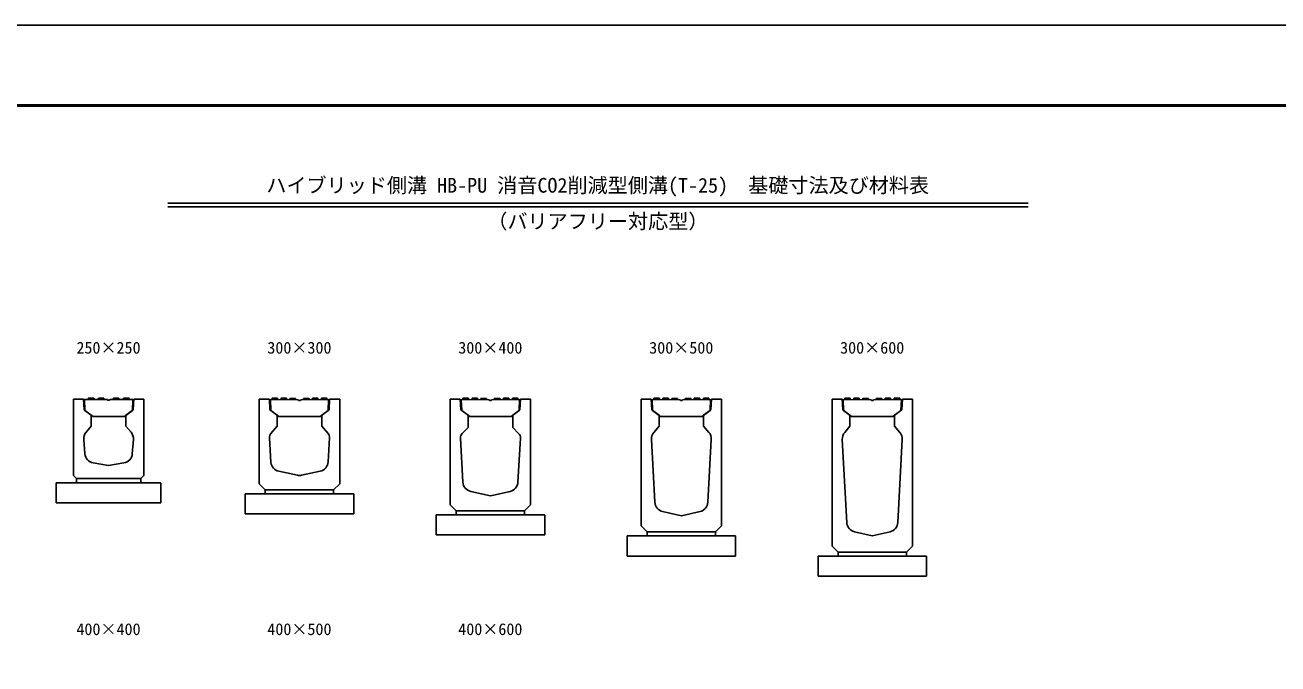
# Model space of a CAD drawing. Units: millimetres, scale not verified. Extents: x -16800 to 16800, y -5940 to 5940.
# Drawn here: x -11250 to -5016, y 2762 to 5940 of the extents above; entities that cross this region are included whole.
import ezdxf
from ezdxf.enums import TextEntityAlignment as Align

# ---------------------------------------------------------------- set-up
doc = ezdxf.new("R2010")
doc.units = ezdxf.units.MM
doc.header["$LTSCALE"] = 20
for name, color, linetype, lineweight in [('0-1_Defpoints', 5, 'Continuous', 25), ('0-2_HATCH', 6, 'Continuous', 25), ('0-5_OUTLINE', 3, 'Continuous', 25), ('0-6_TXT', 7, 'Continuous', 25), ('0-7_WAKU', 3, 'Continuous', 25)]:
    doc.layers.add(name, color=color, linetype=linetype, lineweight=lineweight)
doc.styles.add('ＭＳ ゴシック', font='')
doc.styles.get('ＭＳ ゴシック').set_extended_font_data('MS Gothic')

msp = doc.modelspace()

# ---------------------------------------------------------------- linework, layer by layer
at = {"layer": '0-1_Defpoints'}
msp.add_lwpolyline([(-16800, -5940), (0, -5940), (0, 5940), (-16800, 5940)], close=True, dxfattribs=at)
at = {"layer": '0-2_HATCH'}
for p, q in [((-10906.25, 4077.7), (-10907.75, 4084.22)), ((-10856.25, 4077.2), (-10857.75, 4083.72)), ((-10812.25, 4077.2), (-10810.75, 4083.72)), ((-10762.25, 4077.7), (-10760.75, 4084.22)), ((-9992.8, 4077.37), (-9994.3, 4083.89)), ((-9947.8, 4076.92), (-9949.3, 4083.43)), ((-9902.8, 4076.46), (-9904.3, 4082.97)), ((-9866.8, 4076.46), (-9865.3, 4082.97)), ((-9821.8, 4076.92), (-9820.3, 4083.43)), ((-9776.8, 4077.37), (-9775.3, 4083.89)), ((-9042.8, 4077.37), (-9044.3, 4083.89)), ((-8997.8, 4076.92), (-8999.3, 4083.43)), ((-8952.8, 4076.46), (-8954.3, 4082.97)), ((-8916.8, 4076.46), (-8915.3, 4082.97)), ((-8871.8, 4076.92), (-8870.3, 4083.43)), ((-8826.8, 4077.37), (-8825.3, 4083.89)), ((-8092.8, 4077.37), (-8094.3, 4083.89)), ((-8047.8, 4076.92), (-8049.3, 4083.43)), ((-8002.8, 4076.46), (-8004.3, 4082.97)), ((-7966.8, 4076.46), (-7965.3, 4082.97)), ((-7921.8, 4076.92), (-7920.3, 4083.43)), ((-7876.8, 4077.37), (-7875.3, 4083.89)), ((-7142.8, 4077.37), (-7144.3, 4083.89)), ((-7097.8, 4076.92), (-7099.3, 4083.43)), ((-7052.8, 4076.46), (-7054.3, 4082.97)), ((-7016.8, 4076.46), (-7015.3, 4082.97)), ((-6971.8, 4076.92), (-6970.3, 4083.43)), ((-6926.8, 4077.37), (-6925.3, 4083.89))]:
    msp.add_line(p, q, dxfattribs=at)
for points in [[(-10907.7, 4084.22), (-10934.7, 4084.49), (-10936.25, 4078.01)], [(-10857.7, 4083.72), (-10884.7, 4083.99), (-10886.25, 4077.51)], [(-10810.8, 4083.72), (-10783.8, 4083.99), (-10782.25, 4077.51)], [(-10760.8, 4084.22), (-10733.8, 4084.49), (-10732.25, 4078.01)], [(-9994.25, 4083.89), (-10021.25, 4084.17), (-10022.8, 4077.68)], [(-9949.25, 4083.43), (-9976.25, 4083.71), (-9977.8, 4077.22)], [(-9904.25, 4082.97), (-9931.25, 4083.25), (-9932.8, 4076.76)], [(-9865.35, 4082.97), (-9838.35, 4083.25), (-9836.8, 4076.76)], [(-9820.35, 4083.43), (-9793.35, 4083.71), (-9791.8, 4077.22)], [(-9775.35, 4083.89), (-9748.35, 4084.17), (-9746.8, 4077.68)], [(-9044.25, 4083.89), (-9071.25, 4084.17), (-9072.8, 4077.68)], [(-8999.25, 4083.43), (-9026.25, 4083.71), (-9027.8, 4077.22)], [(-8954.25, 4082.97), (-8981.25, 4083.25), (-8982.8, 4076.76)], [(-8915.35, 4082.97), (-8888.35, 4083.25), (-8886.8, 4076.76)], [(-8870.35, 4083.43), (-8843.35, 4083.71), (-8841.8, 4077.22)], [(-8825.35, 4083.89), (-8798.35, 4084.17), (-8796.8, 4077.68)], [(-8094.25, 4083.89), (-8121.25, 4084.17), (-8122.8, 4077.68)], [(-8049.25, 4083.43), (-8076.25, 4083.71), (-8077.8, 4077.22)], [(-8004.25, 4082.97), (-8031.25, 4083.25), (-8032.8, 4076.76)], [(-7965.35, 4082.97), (-7938.35, 4083.25), (-7936.8, 4076.76)], [(-7920.35, 4083.43), (-7893.35, 4083.71), (-7891.8, 4077.22)], [(-7875.35, 4083.89), (-7848.35, 4084.17), (-7846.8, 4077.68)], [(-7144.25, 4083.89), (-7171.25, 4084.17), (-7172.8, 4077.68)], [(-7099.25, 4083.43), (-7126.25, 4083.71), (-7127.8, 4077.22)], [(-7054.25, 4082.97), (-7081.25, 4083.25), (-7082.8, 4076.76)], [(-7015.35, 4082.97), (-6988.35, 4083.25), (-6986.8, 4076.76)], [(-6970.35, 4083.43), (-6943.35, 4083.71), (-6941.8, 4077.22)], [(-6925.35, 4083.89), (-6898.35, 4084.17), (-6896.8, 4077.68)]]:
    msp.add_lwpolyline(points, dxfattribs=at)
at = {"layer": '0-5_OUTLINE'}
for p, q in [((-11009.8, 4078.8), (-11009.8, 3698.8)), ((-11009.8, 4078.8), (-10959.8, 4078.8)), ((-10956.8, 4025.93), (-10959.8, 4078.8)), ((-10954.25, 4078.19), (-10840.25, 4077.05)), ((-10954.25, 4078.19), (-10952.31, 4023.37)), ((-10829.75, 4074.05), (-10828.25, 4077.05)), ((-10714.25, 4078.19), (-10828.25, 4077.05)), ((-10714.25, 4078.19), (-10716.32, 4023.27)), ((-10709.8, 4078.8), (-10712.8, 4025.93)), ((-10659.8, 4078.8), (-10709.8, 4078.8)), ((-10659.8, 4078.8), (-10659.8, 3698.8)), ((-10084.8, 4078.8), (-10084.8, 3658.8)), ((-10084.8, 4078.8), (-10034.8, 4078.8)), ((-10031.8, 4025.93), (-10034.8, 4078.8)), ((-10029.78, 4077.75), (-9890.82, 4076.33)), ((-10029.78, 4077.75), (-10027.71, 4022.85)), ((-9890.82, 4076.33), (-9889.3, 4073.13)), ((-9880.3, 4073.13), (-9889.3, 4073.13)), ((-9878.78, 4076.33), (-9880.3, 4073.13)), ((-9739.8, 4077.75), (-9878.78, 4076.33)), ((-9739.8, 4077.75), (-9741.87, 4022.86)), ((-9684.8, 4078.8), (-9684.8, 3658.8)), ((-9134.8, 4078.8), (-9084.8, 4078.8)), ((-9134.8, 4078.8), (-9134.8, 3553.8)), ((-9081.8, 4025.93), (-9084.8, 4078.8)), ((-9079.78, 4077.75), (-8940.82, 4076.33)), ((-9079.78, 4077.75), (-9077.71, 4022.85)), ((-8940.82, 4076.33), (-8939.3, 4073.13)), ((-8930.3, 4073.13), (-8939.3, 4073.13)), ((-8928.78, 4076.33), (-8930.3, 4073.13)), ((-8789.8, 4077.75), (-8928.78, 4076.33)), ((-8789.8, 4077.75), (-8791.87, 4022.86)), ((-8784.8, 4078.8), (-8787.8, 4025.93)), ((-8734.8, 4078.8), (-8784.8, 4078.8)), ((-8734.8, 4078.8), (-8734.8, 3553.8)), ((-8184.8, 4078.8), (-8134.8, 4078.8)), ((-8184.8, 4078.8), (-8184.8, 3448.8)), ((-8131.8, 4025.93), (-8134.8, 4078.8)), ((-8129.78, 4077.75), (-7990.82, 4076.33)), ((-8129.78, 4077.75), (-8127.71, 4022.85)), ((-7990.82, 4076.33), (-7989.3, 4073.13)), ((-7980.3, 4073.13), (-7989.3, 4073.13)), ((-7978.78, 4076.33), (-7980.3, 4073.13)), ((-7839.8, 4077.75), (-7978.78, 4076.33)), ((-7839.8, 4077.75), (-7841.87, 4022.86)), ((-7834.8, 4078.8), (-7837.8, 4025.93)), ((-7784.8, 4078.8), (-7834.8, 4078.8)), ((-7784.8, 4078.8), (-7784.8, 3448.8)), ((-7234.8, 4078.8), (-7184.8, 4078.8)), ((-7181.8, 4025.93), (-7184.8, 4078.8)), ((-7179.78, 4077.75), (-7040.82, 4076.33)), ((-7179.78, 4077.75), (-7177.71, 4022.85)), ((-7040.82, 4076.33), (-7039.3, 4073.13)), ((-7030.3, 4073.13), (-7039.3, 4073.13)), ((-7028.78, 4076.33), (-7030.3, 4073.13)), ((-6889.8, 4077.75), (-7028.78, 4076.33)), ((-6889.8, 4077.75), (-6891.87, 4022.86)), ((-6884.8, 4078.8), (-6887.8, 4025.93)), ((-6834.8, 4078.8), (-6884.8, 4078.8)), ((-6834.8, 4078.8), (-6834.8, 3348.8)), ((-10920.8, 3998.8), (-10956.8, 4025.93)), ((-10920.8, 3998.8), (-10920.8, 3945.28)), ((-10756.25, 3993.19), (-10716.32, 4023.27)), ((-10748.8, 3998.8), (-10712.8, 4025.93)), ((-10748.8, 3998.8), (-10748.8, 3945.28)), ((-9995.8, 3998.8), (-10031.8, 4025.93)), ((-9987.8, 3992.77), (-10027.71, 4022.85)), ((-9781.8, 3992.77), (-9987.8, 3992.77)), ((-9781.8, 3992.77), (-9741.87, 4022.86)), ((-9773.8, 3998.8), (-9737.8, 4025.93)), ((-9773.8, 3998.8), (-9773.8, 3945.28)), ((-9045.8, 3998.8), (-9081.8, 4025.93)), ((-9037.8, 3992.77), (-9077.71, 4022.85)), ((-9045.8, 3998.8), (-9045.8, 3937.8)), ((-8831.8, 3992.77), (-9037.8, 3992.77)), ((-8831.8, 3992.77), (-8791.87, 4022.86)), ((-8823.8, 3998.8), (-8787.8, 4025.93)), ((-8823.8, 3998.8), (-8823.8, 3937.8)), ((-8095.8, 3998.8), (-8131.8, 4025.93)), ((-8087.8, 3992.77), (-8127.71, 4022.85)), ((-8095.8, 3998.8), (-8095.8, 3945.28)), ((-7881.8, 3992.77), (-8087.8, 3992.77)), ((-7881.8, 3992.77), (-7841.87, 4022.86)), ((-7873.8, 3998.8), (-7837.8, 4025.93)), ((-7873.8, 3998.8), (-7873.8, 3945.28)), ((-7145.8, 3998.8), (-7181.8, 4025.93)), ((-7137.8, 3992.77), (-7177.71, 4022.85)), ((-7145.8, 3998.8), (-7145.8, 3945.28)), ((-6931.8, 3992.77), (-7137.8, 3992.77)), ((-6931.8, 3992.77), (-6891.87, 4022.86)), ((-6923.8, 3998.8), (-6887.8, 4025.93)), ((-6923.8, 3998.8), (-6923.8, 3945.28)), ((-10920.8, 3945.28), (-10946.68, 3914.43)), ((-10722.91, 3914.43), (-10748.8, 3945.28)), ((-9742.46, 3907.93), (-9773.8, 3945.28)), ((-9075.31, 3908.29), (-9045.8, 3937.8)), ((-8794.28, 3908.29), (-8823.8, 3937.8)), ((-8122.11, 3913.93), (-8095.8, 3945.28)), ((-7847.49, 3913.93), (-7873.8, 3945.28)), ((-7172.12, 3913.91), (-7145.8, 3945.28)), ((-6897.47, 3913.91), (-6923.8, 3945.28)), ((-10958.23, 3878.46), (-10952.78, 3807.57)), ((-10716.82, 3807.57), (-10711.36, 3878.46)), ((-10034.1, 3886.89), (-10026.85, 3764.57)), ((-9742.51, 3766.8), (-9735.49, 3886.9)), ((-9084.05, 3885.41), (-9071.9, 3666.62)), ((-8785.54, 3885.41), (-8797.7, 3666.62)), ((-8116.83, 3566.36), (-8133.73, 3879.09)), ((-7852.77, 3566.36), (-7835.86, 3879.09)), ((-7161.78, 3466.06), (-7183.75, 3879.11)), ((-6907.82, 3466.06), (-6885.85, 3879.11)), ((-11009.8, 3698.8), (-10994.8, 3683.8)), ((-10674.8, 3683.8), (-10994.8, 3683.8)), ((-10994.8, 3683.8), (-10994.8, 3663.8)), ((-10674.8, 3683.8), (-10659.8, 3698.8)), ((-10674.8, 3683.8), (-10674.8, 3663.8)), ((-9895.27, 3701.05), (-9987.6, 3720.83)), ((-9874.32, 3701.04), (-9781.95, 3720.83)), ((-10574.8, 3663.8), (-11094.8, 3663.8)), ((-11094.8, 3563.8), (-11094.8, 3663.8)), ((-10574.8, 3563.8), (-10574.8, 3663.8)), ((-10084.8, 3658.8), (-10054.8, 3628.8)), ((-9714.8, 3628.8), (-10054.8, 3628.8)), ((-10054.8, 3608.8), (-10054.8, 3628.8)), ((-9714.8, 3628.8), (-9684.8, 3658.8)), ((-9714.8, 3608.8), (-9714.8, 3628.8)), ((-10574.8, 3563.8), (-11094.8, 3563.8)), ((-9614.8, 3608.8), (-10154.8, 3608.8)), ((-10154.8, 3508.8), (-10154.8, 3608.8)), ((-9614.8, 3508.8), (-9614.8, 3608.8)), ((-9134.8, 3553.8), (-9104.8, 3523.8)), ((-8764.8, 3523.8), (-8734.8, 3553.8)), ((-9614.8, 3508.8), (-10154.8, 3508.8)), ((-8664.8, 3503.8), (-9204.8, 3503.8)), ((-9204.8, 3403.8), (-9204.8, 3503.8)), ((-8764.8, 3523.8), (-9104.8, 3523.8)), ((-9104.8, 3503.8), (-9104.8, 3523.8)), ((-8764.8, 3503.8), (-8764.8, 3523.8)), ((-8664.8, 3403.8), (-8664.8, 3503.8)), ((-8184.8, 3448.8), (-8154.8, 3418.8)), ((-7814.8, 3418.8), (-7784.8, 3448.8)), ((-8664.8, 3403.8), (-9204.8, 3403.8)), ((-7714.8, 3398.8), (-8254.8, 3398.8)), ((-8254.8, 3298.8), (-8254.8, 3398.8)), ((-7814.8, 3418.8), (-8154.8, 3418.8)), ((-8154.8, 3398.8), (-8154.8, 3418.8)), ((-7814.8, 3398.8), (-7814.8, 3418.8)), ((-7714.8, 3298.8), (-7714.8, 3398.8)), ((-6864.8, 3318.8), (-7204.8, 3318.8)), ((-7204.8, 3298.8), (-7204.8, 3318.8)), ((-6864.8, 3318.8), (-6834.8, 3348.8)), ((-6864.8, 3298.8), (-6864.8, 3318.8)), ((-7714.8, 3298.8), (-8254.8, 3298.8)), ((-6764.8, 3298.8), (-7304.8, 3298.8)), ((-7304.8, 3198.8), (-7304.8, 3298.8)), ((-6764.8, 3198.8), (-6764.8, 3298.8)), ((-6764.8, 3198.8), (-7304.8, 3198.8))]:
    msp.add_line(p, q, dxfattribs=at)
for points in [[(-10829.75, 4074.05), (-10838.75, 4074.05), (-10840.25, 4077.05)], [(-9684.8, 4078.8), (-9734.8, 4078.8), (-9737.8, 4025.93)], [(-7234.8, 4078.8), (-7234.8, 3348.8), (-7204.8, 3318.8)], [(-10756.25, 3993.19), (-10912.25, 3993.19), (-10952.31, 4023.37)], [(-9995.8, 3998.8), (-9995.8, 3945.28), (-10027.13, 3907.94)], [(-10911.49, 3762.14), (-10834.8, 3748.8), (-10758.1, 3762.14)], [(-9032.82, 3620.58), (-8934.8, 3598.8), (-8836.77, 3620.58)], [(-8078.14, 3520.34), (-7984.8, 3498.8), (-7891.45, 3520.34)], [(-7123.52, 3420.09), (-7034.8, 3398.8), (-6946.08, 3420.09)]]:
    msp.add_lwpolyline(points, dxfattribs=at)
for centre, radius, start, end in [((-10908.38, 3882.29), 50, 140, 184.39871), ((-10761.22, 3882.29), 50, 355.60129, 40), ((-10004.15, 3888.66), 30, 140, 183.36646), ((-9765.44, 3888.65), 30, 356.65582, 40), ((-9054.1, 3887.07), 30, 135, 183.17983), ((-8815.5, 3887.07), 30, 356.82017, 45), ((-8083.81, 3881.79), 50, 140, 183.09406), ((-7885.79, 3881.79), 50, 356.90594, 40), ((-7133.82, 3881.77), 50, 140, 183.04478), ((-6935.78, 3881.77), 50, 356.95522, 40), ((-10902.93, 3811.4), 50, 184.39871, 260.13419), ((-10766.67, 3811.4), 50, 279.86581, 355.60129), ((-9977.12, 3769.72), 50, 185.91636, 257.90549), ((-9792.43, 3769.72), 50, 282.0892, 356.65582), ((-9884.8, 3749.94), 50, 257.90524, 282.0892), ((-9021.98, 3669.39), 50, 183.17983, 257.47119), ((-8847.62, 3669.39), 50, 282.52881, 356.82017), ((-8066.9, 3569.06), 50, 183.09406, 257.00538), ((-7902.7, 3569.06), 50, 282.99462, 356.90594), ((-7111.85, 3468.71), 50, 183.04478, 256.50427), ((-6957.75, 3468.71), 50, 283.49573, 356.95522)]:
    msp.add_arc(centre, radius, start, end, dxfattribs=at)
at = {"layer": '0-6_TXT'}
for p, q in [((-10540.75, 5054.39), (-6259.25, 5054.39)), ((-10540.75, 5035.19), (-6259.25, 5035.19))]:
    msp.add_line(p, q, dxfattribs=at)
at = {"layer": '0-7_WAKU', "lineweight": 50}
msp.add_lwpolyline([(-16400, -5540), (-400, -5540), (-400, 5540), (-16400, 5540)], close=True, dxfattribs=at)

# ---------------------------------------------------------------- texts
at = {"layer": '0-6_TXT', "style": 'ＭＳ ゴシック'}
for s, height, p in [('ハイブリッド側溝 HB-PU 消音CO2削減型側溝(T-25)\u3000基礎寸法及び材料表', 73.31, (-10050, 5084.39)), ('（バリアフリー対応型）', 73.31, (-8950, 4905.19)), ('250×250', 58.65, (-10994.8, 4288.19)), ('300×300', 58.65, (-10044.8, 4288.19)), ('300×400', 58.65, (-9094.8, 4288.19)), ('300×500', 58.65, (-8144.8, 4288.19)), ('300×600', 58.65, (-7194.8, 4288.19)), ('400×400', 58.65, (-10994.8, 2888.19)), ('400×500', 58.65, (-10044.8, 2888.19)), ('400×600', 58.65, (-9094.8, 2888.19))]:
    msp.add_text(s, height=height, dxfattribs=at).set_placement(p, align=Align.BOTTOM_LEFT)

doc.saveas('drawing.dxf')
